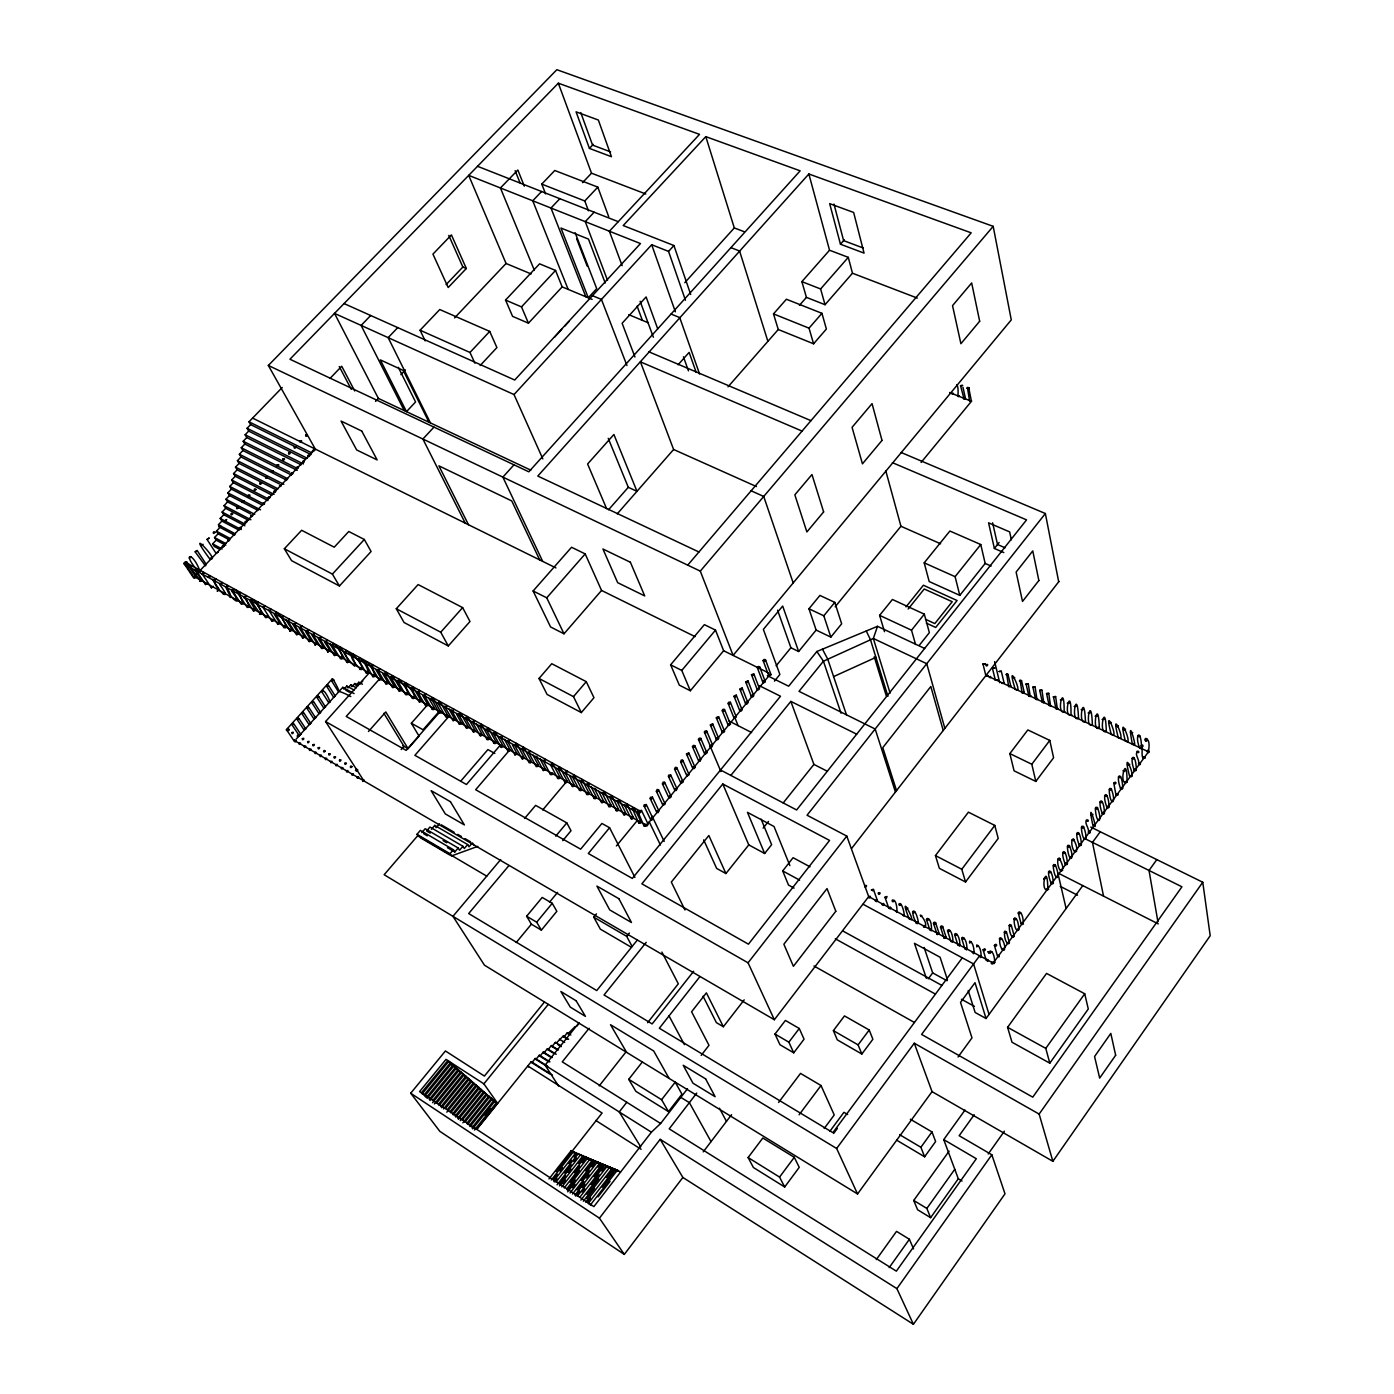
<?xml version="1.0" encoding="UTF-8"?>
<svg xmlns="http://www.w3.org/2000/svg" width="1394" height="1394" viewBox="0 0 1394 1394"><rect width="100%" height="100%" fill="white"/><g stroke="black" fill="none" stroke-linecap="round" stroke-linejoin="round"><path stroke-width="1.5" d="M332.295 678.861L333.846 680.167L332.295 678.861L286.171 729.898L287.443 730.613M1143.08 757.778C1143.08 756.228 1145.973 756.593 1145.154 758.109C1139.856 760.41 1143.62 747.672 1141.146 746.017C1143.307 742.619 1143.882 748.874 1141.146 746.017M1148.743 751.471C1148.482 747.742 1144.857 753.318 1148.743 751.471L992.58 963.916L991.273 963.672L991.796 962.052M1147.018 739.116C1144.84 742.497 1144.282 736.259 1147.018 739.116C1151.671 742.532 1146.739 757.639 1148.412 751.383M1127.276 782.139C1117.483 787.418 1127.119 749.536 1127.032 781.598M1136.615 752.168C1136.615 750.599 1139.525 750.983 1138.706 752.499C1132.869 751.68 1140.17 760.27 1138.584 763.895C1141.303 766.77 1140.745 760.514 1138.584 763.895M1129.558 776.197C1120.776 741.817 1138.515 783.602 1129.732 775.622M1141.791 747.585L1140.397 748.613L1139.717 747.254M1134.071 770.046C1135.413 766.909 1137.661 771.945 1134.333 770.568C1128.408 754.45 1136.005 751.749 1136.319 769.802M1117.343 793.709C1120.323 795.556 1113.98 796.148 1116.646 793.778M1132.451 744.483C1125.55 709.163 1139.055 753.422 1133.148 743.542M1125.219 770.481L1124.505 771.457L1122.954 770.725M1120.497 788.551C1121.839 785.397 1124.069 790.468 1120.741 789.074C1114.677 773.043 1122.275 770.429 1122.745 788.324M1139.543 747.811C1134.368 734.621 1140.728 728.191 1141.459 745.616M1129.785 764.278L1129.07 765.254L1127.519 764.522M1125.028 782.365L1125.742 781.389M1139.839 735.771L1139.142 736.729L1137.591 736.015M1134.333 758.092L1133.618 759.068L1132.067 758.336M1102.218 813.434C1103.578 810.262 1105.808 815.385 1102.48 813.974C1096.242 798.03 1103.821 795.521 1104.484 813.207M1125.376 741.172C1116.489 706.531 1134.385 748.491 1125.55 740.615M1111.471 789.178C1110.094 792.35 1107.864 787.244 1111.21 788.638C1117.326 804.634 1109.798 807.196 1109.188 789.405M1113.789 783.167L1115.217 782.121L1116.054 782.94L1115.339 783.916L1113.789 783.167L1115.932 794.754M1106.801 807.196C1108.16 804.024 1110.391 809.13 1107.063 807.718C1100.859 791.757 1108.439 789.231 1109.066 806.969M1132.695 732.442L1131.98 733.401L1130.447 732.686M1120.654 776.702L1119.922 777.678L1118.371 776.928M1118.336 737.879C1109.31 703.238 1127.345 745.163 1118.511 737.321M1097.618 807.997C1096.242 811.203 1093.994 806.046 1097.357 807.457C1103.612 823.384 1096.102 825.858 1095.335 808.241M1093.018 825.962C1085.612 791.356 1099.43 835.215 1093.75 824.987M1102.236 801.707L1101.521 802.7L1099.971 801.951M1125.568 729.132L1124.871 730.09L1123.337 729.376M1106.853 795.434L1106.139 796.427L1104.588 795.678M1111.314 734.586C1102.166 699.945 1120.323 741.852 1111.488 734.028M1083.661 826.973C1082.284 830.197 1080.036 824.987 1083.417 826.415C1089.794 842.272 1082.284 844.659 1081.378 827.2M1076.76 850.985C1073.153 855.533 1069.564 839.153 1073.467 838.839C1075.175 842.882 1079.374 850.427 1074.495 851.211M1086.048 820.857C1086.048 819.254 1089.01 819.672 1088.139 821.223C1082.336 820.386 1089.794 828.576 1088.4 832.253C1091.119 835.215 1090.613 828.785 1088.4 832.253M1079.148 844.869C1080.524 841.662 1082.737 846.855 1079.392 845.426C1072.927 829.604 1080.489 827.234 1081.413 844.659M1118.476 725.821L1117.761 726.779L1116.245 726.065M1092.983 814.305L1092.251 815.298L1090.7 814.532M1069.616 846.071C1068.222 849.312 1065.992 844.067 1069.355 845.513C1075.889 861.283 1068.379 863.6 1067.334 846.297M1062.751 870.083C1059.179 874.63 1055.415 858.338 1059.353 858.024C1061.078 862.084 1065.382 869.525 1060.486 870.292M1106.522 731.066C1097.88 737.147 1105.285 697.505 1106.278 730.561M1065.155 863.914C1066.549 860.69 1068.762 865.918 1065.417 864.472C1058.795 848.719 1066.358 846.437 1067.438 863.705M1074.304 839.676L1073.572 840.687L1072.021 839.902M1111.401 722.528L1109.171 722.772M1069.843 857.554L1070.557 856.561M1078.991 833.316L1078.259 834.309L1076.708 833.542M1055.467 865.308C1054.056 868.567 1051.825 863.287 1055.206 864.75C1061.88 880.45 1054.387 882.663 1053.167 865.535M1048.654 889.302C1038.896 894.687 1047.225 858.164 1047.818 888.448M1099.535 727.79C1090.91 733.854 1098.193 694.229 1099.291 727.285M1051.076 883.099C1052.47 879.841 1054.7 885.12 1051.337 883.657C1044.576 867.992 1052.139 865.796 1053.359 882.89M1060.189 858.878L1059.457 859.889L1057.889 859.105M1104.344 719.252L1102.114 719.496M1064.911 852.466L1064.162 853.459L1062.611 852.692M1092.582 724.531C1083.974 730.578 1091.119 690.971 1092.338 724.026M1045.97 878.203C1041.179 878.516 1046.336 880.729 1043.757 878.464M1097.322 715.976L1095.092 716.22M1050.727 871.755L1049.978 872.766L1048.427 871.964M1046.371 889.529L1047.103 888.518M1097.339 728.034L1098.036 727.093M1019.049 929.659C1015.268 934.085 1013.142 919.43 1014.571 917.949C1018.334 917.322 1019.484 931.628 1018.212 928.77M1021.14 923.874L1018.247 912.965L1018.997 911.937C1023.423 911.449 1024.66 929.188 1021.332 923.281M1085.647 721.29C1077.057 727.319 1084.062 687.73 1085.403 720.785M1090.317 712.717L1088.104 712.944M1004.621 949.314L1003.872 950.359C1000.125 949.802 998.888 940.079 1000.038 937.709C1003.192 937.57 1007.043 951.3 1003.07 948.495L1002.321 949.523M1078.729 718.049C1070.174 724.061 1077.022 684.506 1078.486 717.544M1007.148 942.954L1009.204 942.187L1008.681 943.773C1004.935 943.233 1003.767 933.475 1004.882 931.105L1006.451 931.924L1009.448 942.745M1016.121 918.768L1015.372 919.796L1013.821 918.977M1083.33 709.459L1081.117 709.703M1011.957 936.402L1014.013 935.618L1013.49 937.221C1009.744 936.681 1008.629 926.888 1009.744 924.518L1011.295 925.337L1014.257 936.193M1020.565 912.739L1019.798 913.767L1018.247 912.965M1071.829 714.826C1062.158 719.757 1071.202 682.154 1071.028 714.059M993.138 963.498L993.103 962.296M1001.589 938.528L1000.822 939.573L999.271 938.754M1076.377 706.218L1074.164 706.462M991.831 951.788L990.35 952.904L990.28 950.969C994.009 951.51 995.316 961.18 994.183 963.55L868.689 896.621L846.785 836.086L807.056 815.229L1045.361 513.532L901.204 452.527M998.958 955.012L999.028 956.946L997.686 955.5M1006.451 931.924L1005.684 932.969L1004.133 932.15M1011.295 925.337L1010.528 926.365L1008.977 925.546M1064.964 711.602C1055.293 716.533 1064.214 678.948 1064.162 710.835M987.771 959.438L987.841 961.372L986.499 959.926M1069.442 702.994L1067.229 703.238M994.392 945.376L995.874 944.261L996.71 945.149L995.943 946.195L994.392 945.376L997.477 956.11M1062.524 699.771L1060.329 700.015M979.372 956.092L980.696 957.539C981.846 955.169 980.435 945.498 976.724 944.94L976.776 946.874L978.257 945.777M983.119 949.819L984.6 948.722L985.436 949.61L984.669 950.656L983.119 949.819L986.29 960.536M1055.624 696.564L1053.446 696.808L1055.624 696.564L1057.419 709.337L1055.938 708.64L1053.446 696.808M972.28 952.276L973.604 953.723C974.737 951.353 973.273 941.682 969.579 941.124L969.632 943.058L971.113 941.943M1055.938 708.64L1058.116 708.396M1048.758 693.358L1046.58 693.602L1048.758 693.358L1050.588 706.131L1049.124 705.451L1046.58 693.602M964.996 949.087L961.686 938.354L962.452 937.326C966.147 937.883 967.663 947.554 966.53 949.906L965.206 948.478M1049.124 705.451L1049.821 704.528M1041.91 690.169L1039.732 690.413L1041.91 690.169L1043.792 702.942L1042.329 702.262L1039.732 690.413M957.957 945.306L954.594 934.555L955.36 933.527C959.037 934.085 960.605 943.755 959.473 946.125L958.148 944.696M963.986 938.145L963.219 939.173L961.686 938.354M1042.329 702.262L1044.489 702.018M1035.097 686.998L1032.919 687.242L1035.097 686.998L1037.014 699.771L1035.55 699.091L1032.919 687.242M950.935 941.525L947.519 930.774L948.286 929.746C952.66 929.293 954.489 946.805 951.126 940.915M956.894 934.346L956.127 935.374L954.594 934.555M1035.55 699.091L1037.711 698.847M1028.302 683.827L1026.123 684.071L1028.302 683.827L1030.253 696.599L1028.789 695.92L1026.123 684.071M943.93 937.761L945.393 936.681L946.195 937.552L944.156 938.336L940.48 926.993L941.246 925.964L942.536 926.208L946.195 937.552M949.802 930.547L949.035 931.575L947.519 930.774M1028.789 695.92L1030.95 695.676M936.942 934.015L938.406 932.934L939.207 933.806L937.186 934.572L933.457 923.229L934.224 922.218L935.496 922.462L939.207 933.806M942.762 926.783L941.995 927.812L940.48 926.993M1022.063 692.766L1024.224 692.522L1022.063 692.766L1020.059 679.993L1021.523 680.673L1024.224 692.522M929.99 930.286L926.452 919.482L927.219 918.472C932.795 918.315 931.628 936.228 930.756 929.258M935.74 923.02L934.973 924.048L933.457 923.229M1015.355 689.629C1004.569 655.041 1024.485 696.582 1015.529 689.089M1021.523 680.673L1019.345 680.917M924.64 648.437L877.488 626.324L873.358 638.487L890.104 693.149M925.32 926.348C923.02 929.885 922.741 923.281 925.32 926.348C927.759 921.939 917.618 911.101 920.981 916.555L921.748 915.544M928.735 919.273L927.968 920.301L926.452 919.482M1008.664 686.493L1010.807 686.249L1008.664 686.493L1006.573 673.72L1008.019 674.382L1010.807 686.249M1014.762 677.519L1012.602 677.763M916.154 922.845C917.601 919.57 919.674 924.867 916.381 923.403C908.452 907.825 915.841 906.309 918.419 922.636M1004.133 683.13L1001.99 683.374L1004.133 683.13L1001.31 671.263L999.149 671.507L1001.31 671.263M1008.019 674.382L1005.858 674.626M909.271 919.151C896.569 886.741 918.489 926.696 909.48 918.541M914.795 911.815L914.028 912.843L912.53 912.042M995.351 680.255L997.494 680.011L995.351 680.255L992.476 668.388L994.619 668.144L992.476 668.388M357.857 770.046L356.428 771.074L357.422 769.366M902.632 914.865C906.17 920.406 902.946 904.636 900.158 903.556C897.074 903.591 900.193 907.233 900.96 904.427M985.906 675.829L988.032 675.585L985.906 675.829L982.962 663.962L985.105 663.718L982.962 663.962M907.86 908.121L907.093 909.132L905.612 908.33M988.904 676.613L990.158 677.815L990.629 676.421M894.077 900.733C892.613 903.992 890.557 898.729 893.85 900.176C897.719 902.057 897.248 917.252 896.342 910.787M888.78 908.121L890.226 907.058L891.01 907.912L890.243 908.905L888.78 908.121L884.963 897.283L887.002 896.516L886.445 898.067L884.963 897.283M877.436 900.629L876.669 901.622L875.223 900.838L876.669 899.775L877.436 900.629L873.341 889.215L871.32 889.982L872.801 890.766L873.568 889.773M868.689 896.621C868.636 900.489 872.627 894.791 868.689 896.621L774.35 1019.728L294.535 740.562L294.692 739.587M949.645 392.516L971.426 401.315L969.614 401.106L967.419 387.393L968.76 387.915L971.426 401.315L921.103 462.442M962.958 387.288L965.432 398.353L964.143 399.242L960.536 385.702L962.54 385.441L960.536 385.702M969.614 401.106L971.601 400.845M959.264 395.861C956.58 399.991 959.577 387.968 956.772 384.796M963.428 398.614L965.432 398.353M968.76 387.915L966.739 388.194M951.318 393.195L952.468 394.188L952.921 392.969M762.954 682.572L757.308 667.621L758.214 666.524L759.643 666.733L765.271 681.701L763.581 682.886L762.988 681.335M768.477 674.957L763.11 660.564L764.017 659.467L765.428 659.676L771.021 674.679L769.331 675.863L768.739 674.313M765.672 660.268L764.748 661.383L763.11 660.564M734.028 716.708L734.603 718.276L736.311 717.074L730.404 702.315L728.975 702.071L728.051 703.203L733.976 717.962M751.488 674.696L753.823 673.807L759.503 688.723L758.597 689.838L757.203 689.612L751.488 674.696L753.126 675.515L754.049 674.4M759.869 667.325L758.946 668.44L757.308 667.621M728.173 723.834L728.766 725.42L730.473 724.218L724.497 709.476L723.068 709.25L722.144 710.382L728.138 725.107M704.65 752.568L705.225 754.171L706.932 752.952L700.746 738.384L699.318 738.14L698.377 739.273L704.597 753.84M686.824 774.315L687.399 775.953L689.124 774.716L682.746 760.253L681.335 760.009L680.603 761.786L686.772 775.622M680.864 781.616L681.422 783.236L683.147 782.017L676.717 767.589L675.288 767.345L674.557 769.122L680.795 782.905M662.83 803.606L663.387 805.262L665.13 804.024L658.526 789.736L657.097 789.474L656.365 791.269L662.777 804.93M645.962 824.22L645.875 825.544M637.546 811.116L644.063 825.98L645.492 826.241L646.224 824.446M632.196 808.189L638.748 823.052L640.16 823.314L640.909 821.519L634.305 807.98L633.538 809.775L632.109 809.531M631.308 817.598L631.848 819.254L633.608 818.017L626.725 803.833L625.976 805.627L624.355 804.739M623.832 813.486L624.373 815.141L626.115 813.904L619.197 799.703L618.431 801.498L616.81 800.609M601.563 801.236L602.086 802.874L603.829 801.637L598.723 791.322M581.856 780.623L581.96 779.333L588.913 792.925L588.163 794.685L586.769 794.441L579.59 780.222M572.289 785.118L572.777 786.739L574.502 785.519L569.902 776.388M523.761 748.822L523.883 747.55L531.219 761.211L530.434 762.919L529.093 762.692L521.739 749.048L523.29 747.236M522.123 757.534L522.593 759.103L524.301 757.9L516.756 743.647L515.972 745.372L514.613 745.145L516.163 743.333M508.043 749.78L508.496 751.349L510.204 750.164L504.436 739.308M501.038 745.929L501.491 747.498L503.199 746.295L495.689 732.634M480.198 734.464L480.634 736.015L482.341 734.83L476.434 723.974M473.298 730.665L473.733 732.216L475.441 731.031L467.757 717.352M466.432 726.884L466.868 728.417L468.558 727.25L460.839 713.554M445.975 715.627L446.394 717.161L448.084 715.993L440.086 701.705L439.946 702.924M431.321 698.202L439.075 713.118L441.009 712.909L433.29 697.976L432.488 699.649L431.182 699.422M405.776 693.515L406.891 694.926C411.178 692.33 398.231 678.355 399.468 680.76L397.534 680.986L399.067 679.261M363.102 779.821L362.893 781.459L364.148 780.013M399.154 689.873L399.538 691.372L401.228 690.222L393.108 676.491M392.568 686.249L392.951 687.73L394.624 686.597L386.486 672.849M440.539 711.149L406.159 750.373L346.217 716.446L379.464 679.035L381.503 679.383L379.307 680.22L370.926 665.914M364.67 661.714L372.773 676.63L374.045 676.839C377.321 675.672 366.361 657.532 365.786 663.108L364.514 662.899M309.555 749.345C308.51 752.168 313.18 748.909 310.078 748.979M347.123 661.244L347.472 662.69L349.127 661.575L340.589 647.252M328.827 701.652C332.661 705.974 325.865 691.825 323.757 691.11M353.379 655.529C352.124 653.228 365.402 667.099 361.063 669.695C359.042 667.918 348.814 657.846 352.281 654.134L353.013 654.047M294.726 740.719L295.58 741.869L296.26 740.545M340.711 657.724L341.791 659.083C345.102 657.951 333.915 639.829 333.34 645.335L331.964 644.568L333.636 643.453M334.351 654.204L334.699 655.668L336.355 654.535L329.855 643.662M321.665 647.234L322.014 648.68L323.652 647.565L318.198 638.417M309.085 640.316L309.416 641.745L311.054 640.63L305.547 631.482M296.591 633.434L296.922 634.862L298.56 633.747L293.019 624.599M284.184 626.62L285.195 627.945C288.558 626.864 277.005 608.777 276.465 614.179L275.123 613.447L276.779 612.332M271.865 619.842L272.178 621.236L273.503 620.731L272.492 619.424M253.551 609.77L253.865 611.164L255.485 610.067L249.822 600.919M247.487 606.425C250.781 611.13 247.348 598.357 243.723 597.59M241.458 603.114C246.424 609.195 236.126 584.225 233.495 590.638L232.188 589.923M291.172 473.263C290.039 476.295 295.249 472.653 291.782 472.88M229.452 596.493C232.728 601.163 229.208 588.407 225.619 587.658M239.541 527.664L239.35 528.709M210.355 558.384C221.419 563.315 181.987 521.443 210.145 559.464M268.345 365.455L700.293 571.122L733.105 655.407L1011.277 319.871L993.19 226.333L556.851 69.7L268.345 365.455L315.305 449.077L193.923 576.959L194.864 578.214L195.7 576.733L186.517 562.949L184.513 564.274L186.029 562.671M200.144 571.645C192.842 550.978 180.802 552.129 198.854 572.15M932.046 1091.624L857.554 1193.961L836.644 1148.482L914.272 1043.217L932.046 1091.624L1052.871 1161.324L1210.201 935.722L1202.761 882.245L1090.77 827.078M682.868 1177.46L624.303 1254.408L599.437 1218.164L660.181 1139.334L682.868 1177.46L913.418 1324.3L1005.004 1193.804L991.831 1154.772L959.159 1135.709L974.197 1114.764M1052.871 1161.324L1039.14 1114.085L1202.761 882.245M1049.804 1063.169L1088.278 1008.995L1084.724 993.765L1046.545 973.413L1007.583 1027.326L1011.992 1042.224L1049.804 1063.169L1045.779 1048.375L1007.583 1027.326M988.207 1153.988L1004.394 1131.179M913.418 1324.3L896.9 1288.631L991.831 1154.772M889.18 1267.634L909.393 1239.283L896.534 1231.372L876.321 1259.584M1045.779 1048.375L1084.724 993.765M949.07 1151.183L913.732 1200.461L917.601 1209.748L930.617 1217.676L958.305 1178.784L943.738 1139.612L965.014 1110.042M930.617 1217.676L926.853 1208.424L954.768 1169.305M1156.811 859.61L1149.022 870.466L1157.909 921.782M896.569 1140.118L924.623 1156.776L935.618 1141.529L931.976 1131.928L910.334 1119.225M924.623 1156.776L920.894 1147.279L931.976 1131.928M958.061 1057.001L971.984 1037.868L960.518 1002.408L974.998 982.683L986.063 1018.509L1082.789 885.608M1100.267 831.748L1092.46 842.412L1103.543 896.133M978.762 956.929L921.591 1034.435L1032.762 1097.165L1181.938 886.793L1084.776 838.578M829.866 1131.301L843.945 1112.307L847.657 1114.52M962.296 957.835L832.88 1132.642L659.345 1028.249L699.893 976.636M833.612 1133.479L837.393 1128.373M784.683 1186.991L779.56 1177.094L794.284 1157.316L762.814 1138.009L748.108 1157.56L753.422 1167.527L784.683 1186.991L799.25 1167.336L794.284 1157.316M928.23 978.867L932.673 972.907L924.117 947.467M824.202 1128.478L834.239 1114.956L821.014 1085.525L800.522 1073.397L778.601 1102.445M861.841 1054.038L872.871 1039.244L869.211 1030.009L844.485 1015.912L833.385 1030.636L837.271 1039.837L861.841 1054.038L858.094 1044.873L833.385 1030.636M799.111 1114.782L821.014 1085.525M858.094 1044.873L869.211 1030.009M1035.812 781.424L1053.585 757.761L1049.787 740.406L1027.831 729.933L1009.848 753.596L1014.065 770.812L1035.812 781.424L1031.804 764.243L1049.787 740.406M965.537 881.984L998.226 838.421L994.776 825.422L968.429 812.162L935.444 855.585L939.382 868.357L965.537 881.984L961.79 869.246L935.444 855.585M961.79 869.246L994.776 825.422M793.726 1052.819L804.059 1039.192L799.267 1028.493L785.397 1020.443L774.994 1034.052L779.96 1044.716L793.726 1052.819L788.865 1042.172L774.994 1034.052M703.256 1151.862L731.554 1114.677M788.865 1042.172L799.267 1028.493M696.739 1093.07L669.19 1128.844L896.359 1271.154L976.323 1158.728L943.738 1139.612M687.469 1088.766L660.634 1123.494L651.399 1132.189L593.879 1206.612L419.577 1091.607L446.01 1059.388L483.892 1083.852L497.658 1103.421M668.475 1111.61L681.945 1094.168L675.236 1082.145L661.61 1099.709L668.475 1111.61L635.838 1091.31L628.729 1079.322L642.338 1061.967M583.354 1201.21L609.927 1166.952L613.029 1168.956L606.39 1177.529M586.647 1198.718L594.611 1188.455M585.811 1202.325L612.402 1167.998L615.521 1170.002L614.893 1169.043L588.268 1203.44L591.387 1205.496L590.742 1204.555L617.403 1170.106L620.522 1172.127M587.78 1201.541L590.446 1198.108M701.182 1055.38L708.988 1045.308L691.598 1011.765L706.392 992.859L723.364 1026.751L744.187 999.864M602.225 1187.183L614.196 1171.727M598.043 1196.888L610.032 1181.398M577.116 1189.849L583.703 1181.38M586.351 1177.982L589 1174.584M574.92 1195.094L600.047 1162.788L603.132 1164.774L593.879 1176.693M575.565 1196.035L579.538 1190.946M582.169 1187.531L584.818 1184.133M598.043 1167.144L600.675 1163.746L600.047 1162.788M577.343 1196.191L602.504 1163.816L605.588 1165.82L604.979 1164.861L579.782 1197.289M581.96 1192.027L584.609 1188.612M851.542 848.563L1059.004 581.385M591.021 1184.586L598.967 1174.34M601.616 1170.925L604.264 1167.527M580.897 1200.095L607.436 1165.907L610.537 1167.911L609.927 1166.952M586.857 1194.205L598.775 1178.819M564.204 1188.002L587.902 1157.647L590.951 1159.634L590.324 1158.675L566.591 1189.082M570.129 1182.199L579.329 1170.402M567.253 1190.006L575.147 1179.882M567.672 1191.835L592.746 1159.703L595.796 1161.672L595.168 1160.714L570.076 1192.933M572.289 1187.705L574.92 1184.325M585.463 1170.803L593.374 1160.644L592.746 1159.703M774.35 1019.728L748.055 962.801L846.785 836.086M581.281 1180.317L589.209 1170.141M591.84 1166.761L594.471 1163.363M572.498 1194.013L597.608 1161.742L600.675 1163.746M553.679 1181.014L575.931 1152.611L578.946 1154.563L578.318 1153.605L556.032 1182.077M554.324 1181.955L556.955 1178.61M568.717 1163.572L571.331 1160.244M573.962 1156.898L576.576 1153.552L575.931 1152.611M564.535 1172.964L571.087 1164.6M573.701 1161.254L576.332 1157.909M557.077 1184.795L580.706 1154.615L583.72 1156.584L578.475 1163.293M560.353 1182.391L565.598 1175.682M568.229 1172.319L570.843 1168.974M559.447 1185.858L583.093 1155.626L586.125 1157.595L585.497 1156.637L561.817 1186.939M562.723 1183.436L565.354 1180.091M626.777 1102.271L619.25 1111.924L640.665 1146.774M574.293 1172.72L579.556 1165.994M582.187 1162.631L584.818 1159.268M794.092 888.1L788.499 885.051L782.696 870.936L793.081 857.711L809.984 866.807M548.992 1178.923L571.209 1150.608L574.206 1152.559L573.561 1151.601L551.327 1179.969M556.171 1171.535L562.706 1163.206M563.176 1162.613L602.086 1113.004L527.803 1065.957L528.465 1066.933M553.296 1179.237L557.217 1174.236M559.83 1170.89L562.444 1167.562M647.618 1022.691L678.303 983.798L661.906 952.085M599.211 1085.891L625.976 1051.947M693.672 971.252L652.165 1023.928L604.038 994.985L646.206 942.344M919.238 645.37L929.362 632.632L924.309 614.162L892.421 599.49L879.614 615.346L884.493 631.674M959.804 595.377L985.175 563.437L980.766 544.531L949.872 531.027L924.205 562.845L929.188 581.542L959.804 595.377L955.099 576.68L924.205 562.845M722.806 784.003L829.569 840.425L748.456 944.174L641.885 883.831L722.806 784.003L748.77 844.886L764.661 853.476L771.631 844.677L761.107 819.114M703.691 839.885L716.655 868.427L725.926 873.55L748.77 844.886M763.145 828.141L768.495 821.432M783.184 802.979L813.904 764.4L790.851 701.391L730.839 775.43M1003.819 552.582L994.375 548.452L999.097 542.51M589.104 1028.267L562.27 1061.862L660.634 1123.494M915.562 644.481L911.519 630.21L924.309 614.162M955.099 576.68L980.766 544.531M568.63 1039.262L563.315 1035.986L555.997 1043.339L555.37 1042.363L552.007 1046.545L557.304 1049.856M567.48 1039.157L563.943 1036.979L567.288 1032.815L570.808 1034.993M908.191 609.004L924.239 589L952.224 601.703L934.834 623.588L925.511 619.284M575.164 1026.489L567.898 1033.808L567.288 1032.815M578.911 1022.952L545.071 1065.173L558.576 1086.013M576.872 1026.106L579.085 1023.353M472.618 1128.809L494.748 1101.347L447.857 1060.573L421.406 1092.809L424.02 1095.039L450.436 1062.786M485.042 1115.252L490.252 1108.788M474.465 1130.029L496.595 1102.532L494.748 1101.347M476.487 1129.384L497.292 1103.543L496.595 1102.532M476.853 1129.279L531.219 1061.705L552.494 1075.14M549.602 1073.885L531.863 1062.698L535.279 1058.464L547.685 1066.271M651.399 1132.189L535.923 1059.44L539.321 1055.223L549.95 1061.897M548.818 1061.775L539.966 1056.199L543.346 1051.982L552.198 1057.541M551.066 1057.419L543.991 1052.975L547.372 1048.758L556.223 1054.3M553.313 1053.08L547.999 1049.752L551.379 1045.552L558.454 1049.978M637.232 940.148L596.737 990.576L468.68 913.54L508.915 865.569M906.013 606.878L923.386 585.236L957.086 600.518L935.705 627.457L926.348 623.118M462.878 1122.815L486.367 1093.732M464.899 1122.187L487.081 1094.743M466.746 1123.407L488.928 1095.945M467.478 1124.4L489.642 1096.939M469.325 1125.62L491.49 1098.141M470.057 1126.596L492.187 1099.134M471.904 1127.816L494.034 1100.336M632.179 946.578L626.69 936.35L629.374 933.022M544.427 1002.077L484.415 1076.081L445.418 1050.971L410.707 1093.227L439.824 1131.318L624.303 1254.408M453.294 1114.973L476.853 1085.926M455.124 1116.193L478.682 1087.128M455.873 1117.186L479.414 1088.139M483.892 1083.852L548.225 1004.429M457.72 1118.406L481.244 1089.324M458.452 1119.399L481.958 1090.335M460.299 1120.619L483.805 1091.537M462.338 1119.992L484.52 1092.547M443.484 1108.962L468.436 1078.294M445.54 1108.352L469.151 1079.304M877.488 626.324L816.867 651.503L788.655 686.214L767.327 675.654M830.841 637.11L841.662 623.798L834.779 602.382L819.916 595.43L808.956 608.777L816.135 630.088L830.841 637.11L823.819 615.799L808.956 608.777M447.387 1109.554L470.998 1080.507M446.812 1112.168L471.73 1081.517M449.966 1111.767L473.559 1082.702M450.715 1112.761L474.291 1083.73M452.545 1113.98L476.121 1084.915M432.558 1102.706L458.887 1070.47M434.388 1103.926L460.717 1071.655M436.461 1103.316L461.449 1072.683M438.308 1104.518L463.296 1073.868M439.058 1105.529L464.028 1074.879M631.273 947.223L600.361 929.153L593.757 917.165L596.44 913.872M440.887 1106.749L465.857 1076.081M441.637 1107.742L466.589 1077.092M776.179 665.757L790.903 647.757L777.591 610.189M451.168 1063.814L424.769 1096.05L427.366 1098.263L453.747 1066.027M646.154 825.771L769.139 675.55M426.616 1097.252L452.998 1064.999M823.819 615.799L834.779 602.382M429.213 1099.483L455.577 1067.229M429.962 1100.493L456.308 1068.24M774.454 681.126L779.891 674.469L763.354 629.391L782.679 606.042L798.64 651.503L816.135 630.088M835.18 606.773L900.942 526.27L885.765 470.719M433.116 1100.093L458.156 1069.442M616.392 845.949L637.075 820.77M422.173 1093.82L448.589 1061.601M541.377 930.129L536.69 922.201L552.251 903.312L542.196 897.44L526.636 916.241L531.375 924.187L541.377 930.129L556.833 911.31L552.251 903.312M509.646 750.024L475.65 789.718L580.653 849.173L601.912 823.471L609.579 827.722L588.303 853.494L632.318 878.429L780.501 696.233L759.172 685.604M516.233 942.518L531.375 924.187M549.515 902.179L557.583 892.404M562.758 840.652L571.017 830.737L566.8 822.878L535.627 805.383L524.562 818.487M690.344 690.762L723.625 650.737L715.505 630.105L704.371 624.651L670.619 664.816L679.314 685.151L690.344 690.762L681.771 670.444L670.619 664.816M555.736 836.156L566.8 822.878M681.771 670.444L715.505 630.105M500.707 859.558L452.945 916.346L484.467 965.188L857.554 1193.961M542.719 809.966L566.208 782.034M427.731 829.657L429.962 827.043L462.93 846.28L459.55 850.253L458.173 848.005L425.187 828.698L421.807 832.636M431.373 829.308L434.736 825.387L467.67 844.572L464.307 848.528L462.93 846.28M700.293 571.122L993.19 226.333M581.333 712.578L593.966 697.714L586.264 681.666L551.745 663.718L539.008 678.477L547.093 694.456L581.333 712.578L573.492 696.634L539.008 678.477M687.73 565.128L971.182 232.833L808.851 173.989L537.788 476.051L698.934 551.989M477.793 846.367L451.395 855.968L450.001 853.72L453.398 849.73L420.378 830.371L416.998 834.309L418.427 836.557M447.457 847.691L454.792 851.978L458.173 848.005M573.492 696.634L586.264 681.666M439.476 823.749L436.13 827.653L434.736 825.387M460.961 780.884L487.9 749.589L494.835 753.422M500.08 745.407L466.467 784.508L414.889 755.321L449.286 715.958M813.591 343.795L826.381 329.019L821.937 313.319L786.408 299.24L773.496 313.894L778.27 329.507L813.591 343.795L809.025 328.165L773.496 313.894M563.995 633.8L601.546 590.446L585.184 553.906L571.54 547.267L533.118 590.969L550.578 626.952L563.995 633.8L546.744 597.817L533.118 590.969M809.025 328.165L821.937 313.319M829.535 250.223L801.881 281.64L806.429 297.375L825.039 304.711L852.466 273.224L848.284 257.35L829.535 250.223L808.851 173.989M728.034 386.835L778.27 329.507M799.442 305.338L806.429 297.375M617.228 513.863L673.616 449.495L640.421 361.848L802.073 431.094M546.744 597.817L585.184 553.906M825.039 304.711L820.613 288.959L848.284 257.35M840.46 244.211L829.674 203.646L853.651 212.463L864.053 253.116L840.46 244.211L844.346 239.785M608.551 509.768L628.293 487.308L608.237 438.326M401.176 749.536L403.981 746.33L383.89 713.31M438.814 711.811L423.062 729.776L411.352 723.242L427.087 705.364M402.866 745.703L408.059 748.63L419.036 736.119L411.352 723.242M368.469 731.484L385.789 711.951L408.059 748.63M448.293 645.962L469.987 621.497L462.634 607.61L418.113 584.574L396.279 608.742L404.068 622.508L448.293 645.962L440.731 632.214L396.279 608.742M678.111 364.775L689.141 352.386L696.233 372.459M440.731 632.214L462.634 607.61M364.008 781.023L325.586 721.552L369.062 673.093M362.788 680.986L359.983 684.14L358.816 682.241L355.993 685.395L354.825 683.496L352.002 686.65L350.835 684.768L347.995 687.922L346.81 686.04L343.969 689.194L342.785 687.312L296.138 739.151M513.985 464.829L502.868 477.114L542.684 561.364M684.785 282.686L734.307 227.936L705.8 136.629L623.205 225.549L673.929 245.536L690.692 294.448M685.465 300.25L668.562 251.408L673.929 245.536M339.422 585.985L371.1 551.501L364.322 539.478L348.779 531.497L334.229 547.197L301.644 530.278L284.341 548.766L291.573 560.649L339.422 585.985L332.399 574.101L284.341 548.766M554.429 337.296L561.765 329.332M564.709 326.144L569.118 321.369M542.824 458.887L514.02 394.554L651.695 244.734L668.562 251.408M332.399 574.101L364.322 539.478M528.431 323.181L562.165 286.885L555.544 270.436L539.583 263.832L505.552 300.076L512.574 316.351L528.431 323.181L521.495 306.889L505.552 300.076M433.97 427.122L422.887 439.04L465.282 523.151M480.163 365.542L496.909 347.576L489.712 331.406L439.755 309.538L420.082 330.221L425.205 340.903M474.918 363.189L469.987 352.473L489.712 331.406M521.495 306.889L555.544 270.436M594.14 212.184L585.271 221.646L607.523 280.281M588.495 210.808L584.783 200.963L597.817 187.127L554.76 170.504L541.761 184.113L545.612 193.923M375.561 401.402L378.384 398.423L334.508 313.389L514.02 394.554M400.897 374.637L405.375 369.898M454.601 317.884L506.057 263.483L468.698 175.365L640.473 243.567L514.717 380.022L344.057 303.578M582.535 182.649L591.509 173.187L558.332 83.187L289.935 359.234L528.831 471.817L800.156 170.835L705.8 136.629M559.83 198.697L550.978 208.037L585.828 296.765M225.723 545.246L216.209 540.14L214.537 537.526L218.091 533.797L229.54 539.896M220.025 549.55L214.31 546.483L212.637 543.887L216.209 540.14M589.435 148.409L576.071 111.834L598.357 120.041L611.443 156.703L589.435 148.409L593.321 144.331M397.743 327.625L388.159 337.644L430.467 422.94M244.839 525.782L223.789 514.7L222.116 512.051L225.689 508.322L248.69 520.38M239.088 530.173L221.89 521.077L220.217 518.429L223.789 514.7M446.115 284.585L462.86 267.038L448.798 235.429M221.89 521.077L218.318 524.806L233.617 532.926M466.328 268.502L448.188 287.53L432.942 254.109L451.429 234.906L466.328 268.502L462.825 267.021M185.193 563.873L183.799 563.42L185.088 562.078L640.038 811.012L640.16 812.615L639.114 813.469L184.374 564.274M218.091 533.797L216.418 531.184L219.991 527.437L233.356 534.529M541.586 191.501L532.735 200.788L568.16 289.394M262.194 505.064L231.421 489.12L229.749 486.436L233.321 482.707L267.997 500.585M256.409 509.524L229.505 495.532L227.849 492.849L231.421 489.12M250.624 513.95L227.605 501.927L225.933 499.261L229.505 495.532M225.689 508.322L224.033 505.656L227.605 501.927M275.768 489.608L237.154 469.848L235.499 467.129L239.071 463.418L279.671 484.084M271.882 495.097L235.237 476.278L233.582 473.577L237.154 469.848M233.321 482.707L231.665 480.006L235.237 476.278M330.204 378.227L341.722 366.239L354.703 390.947M297.236 470.37L244.856 444.041L243.201 441.271L246.773 437.577L301.174 464.794M291.363 474.971L242.922 450.506L241.267 447.753L244.856 444.041M370.682 315.514L361.116 325.429L404.243 410.603M285.509 479.536L241.005 456.971L239.35 454.217L242.922 450.506M239.071 463.418L237.416 460.682L241.005 456.971M311.019 454.549L250.641 424.595L249.003 421.807L282.215 387.497M305.112 459.201L248.707 431.094L247.069 428.307L250.641 424.595M246.773 437.577L245.135 434.789L248.707 431.094M644.812 824.185L644.063 825.98M711.219 744.884L710.504 746.626L711.916 746.87L712.63 745.128L706.706 731.118L705.277 730.892L704.353 732.024L710.504 746.626M699.387 759.329L698.673 761.089L700.084 761.316L700.799 759.573L694.77 745.651L693.341 745.407L692.4 746.557L698.673 761.089M594.872 796.723L594.105 798.483L595.499 798.727L596.249 796.967L591.073 786.774M587.275 783.602L588.738 783.045M589.244 784.683L586.979 784.282M529.023 751.697L530.452 751.139M288.279 730.404L288.575 728.4M502.45 737.147L500.272 736.764M356.184 769.122L355.522 770.499L357.091 770.324M446.794 706.671L444.651 706.305M460.543 714.198L458.574 714.425L460.107 712.665M424.543 694.491L425.937 693.968M371.222 665.304L372.599 664.764M372.982 666.262L371.065 666.489M288 728.47C285.317 730.351 290.788 729.916 287.547 729.323M311.977 701.687L313.633 701.966L312.273 702.907M210.041 577.029L208.229 577.273L209.745 575.652M193.923 576.959L195.7 576.733M833.612 676.595L875.92 657.358M640.038 811.012L639.114 813.469M243.741 500.916L242.277 502.467L244.229 501.16M225.201 521.112L226.699 519.561L224.713 520.868M240.151 527.263L241.406 527.925L239.838 528.971M210.964 557.983L212.132 558.158M191.936 565.912L190.316 566.975L191.588 567.672M197.843 569.153L196.327 570.738L205.476 584.522L207.462 583.197L205.476 584.522M199.865 570.303L198.366 571.871M203.785 572.394L202.269 573.997L211.383 587.78L213.369 586.456L211.383 587.78M194.533 575.286L195.805 575.983L194.202 577.046M215.739 578.928C207.514 582.204 237.381 608.62 219.625 584.365M227.762 585.515L227.083 585.602C223.476 593.443 247.818 612.942 231.631 590.951M245.971 595.482L244.455 597.102L253.359 610.886M236.056 599.385L237.241 599.577M242.086 602.696L243.27 602.888M258.221 602.191L256.705 603.829L265.54 617.594L267.369 617.368L267.056 615.956M254.178 609.352L255.363 609.544M289.238 619.163L287.722 620.818L296.399 634.584M284.812 626.185L286.014 626.394M301.818 626.028L300.285 627.701L308.893 641.467M314.469 632.963L312.936 634.636L321.491 648.384M314.173 634.828L312.936 634.636M327.224 639.933L325.691 641.623L334.177 655.372M326.928 641.815L325.691 641.623M340.066 646.973L338.533 648.663L346.949 662.411M339.787 648.855L338.533 648.663M346.531 650.51L345.799 650.597C342.332 654.309 352.612 664.363 354.616 666.14C357.909 665.008 346.827 646.868 346.252 652.409L344.998 652.2M334.978 653.786L336.215 653.995M341.356 657.288L342.593 657.498M352.734 655.947L351.48 655.755M347.751 660.808L348.988 661.017M385.789 671.995L384.256 673.703L392.411 687.434M385.528 673.912L384.256 673.703M392.411 675.62L390.878 677.345L398.998 691.058M392.167 677.554L390.878 677.345M405.759 682.903L404.208 684.646L412.258 698.359L413.548 698.586C417.817 695.989 404.905 681.997 406.142 684.419L404.208 684.646M419.193 690.257L417.642 691.999L425.623 705.712L426.912 705.939L427.697 704.284L422.73 695.711M406.403 693.079L407.693 693.288M413.042 696.721L414.332 696.948M425.71 695.92L424.246 695.118M419.716 700.398L421.162 701.182L419.472 702.332L410.76 687.747M439.528 701.391L437.995 703.151L445.836 716.847M439.302 703.378L437.995 703.151M446.62 715.192L447.927 715.418M763.633 680.882L765.271 681.701M467.025 716.446L465.474 718.224L473.176 731.902M453.416 718.921L454.88 719.74L453.189 720.907L444.825 706.897M466.798 718.45L465.474 718.224M758.667 687.834L757.203 689.612M487.917 727.877L486.367 729.672L493.946 743.333L495.271 743.56L496.037 741.869L488.492 728.191M487.708 729.898L486.367 729.672M494.94 731.711L493.389 733.505L500.916 747.167M494.731 733.749L493.389 733.505M523.098 749.275L521.739 749.048M530.26 753.213L528.727 752.359M537.457 757.151L535.906 756.297M552.094 762.988L550.543 764.818L557.705 778.444L559.081 778.688L559.83 776.946L552.686 763.32L551.919 765.062L550.543 764.818M559.36 766.961L557.809 768.808L564.936 782.417L566.295 782.661L567.062 780.919L559.97 767.292L559.186 769.052L557.809 768.808M705.312 752.098L706.723 752.342M566.661 770.969L565.11 772.799L572.185 786.408M573.997 774.977L572.429 776.824L579.468 790.415L580.845 790.659L581.594 788.917L574.781 775.918M573.823 777.068L572.429 776.824M581.193 781.093L579.799 780.849M580.218 788.655L581.594 788.917M596.005 789.213L594.402 788.342M681.527 781.145L682.938 781.389M602.225 800.766L603.619 801.01M669.521 795.782L671.159 796.671L670.218 797.821L668.789 797.56L662.446 783.864L663.178 782.086L664.607 782.33L670.95 796.044M631.987 817.128L633.399 817.389M958.706 944.278L960.239 945.097M993.399 961.686L994.95 962.505M558.332 83.187L699.527 134.364L609.387 231.23L622.125 265.662M610.589 151.876L592.572 145.098L580.758 112.565M863.269 248.027L843.614 240.622L833.978 204.082M591.509 173.187L645.805 193.993M734.307 227.936L744.448 231.805M852.466 273.224L917.287 298.072M730.926 247.644L739.587 251.007L767.885 341.356M801.881 281.64L820.613 288.959M541.761 184.113L584.783 200.963M477.515 166.287L618.256 221.681M671.072 314.033L679.732 317.588L699.596 374.062M592.45 295.685L601.441 299.414L626.952 365.524M506.057 263.483L531.079 273.921M562.165 286.885L592.119 299.379M628.764 314.661L648.384 322.85M582.553 1156.759L601.859 1164.931M605.71 1166.551L617.281 1171.448M648.942 351.846L810.959 420.657M892.404 462.651L1026.559 519.875L796.619 809.966L720.506 769.993M1005.074 547.79L997.512 544.496L992.633 522.785M900.942 526.27L940.654 543.799M985.175 563.437L991.099 566.051M420.082 330.221L469.987 352.473M673.616 449.495L756.437 486.558M751.122 490.793L763.72 496.456L793.186 582.936M628.293 487.308L636.971 491.315L613.9 434.492L587.606 463.993L606.617 508.653M879.614 615.346L911.519 630.21M986.081 675.288L1149.266 752.168M378.384 398.423L530.783 470.144M1009.848 753.596L1031.804 764.243M790.903 647.757L798.64 651.503M252.575 418.095L555.927 567.916M601.546 590.446L695.048 636.622M723.625 650.737L768.652 672.953M770.168 673.772L771.021 674.679M249.003 421.807L311.385 452.702C317.937 442.961 310.967 454.775 315.514 449.234M247.069 428.307L307.412 458.33M790.851 701.391L856.665 734.185M747.986 680.899L745.651 681.805L751.418 696.669L752.83 696.895L753.736 695.78L747.986 680.899L747.306 682.624L745.877 682.398M245.135 434.789L303.456 463.958M742.148 688.026L739.796 688.915L745.616 703.743L747.027 703.97L747.933 702.872L742.148 688.026L741.451 689.734L740.022 689.507M753.509 695.188L751.453 695.432L751.418 696.669M243.201 441.271L297.584 468.576M736.276 695.153L733.941 696.042L739.813 710.853L741.225 711.079L742.131 709.964L736.276 695.153L735.579 696.878L734.15 696.651M747.707 702.262L745.651 702.506L745.616 703.743M241.267 447.753L289.76 472.2M239.35 454.217L287.774 478.752M741.904 709.354L739.848 709.598L739.813 710.853M728.278 703.813L729.689 704.04L730.404 702.315M1058.726 873.393L1158.275 923.908M237.416 460.682L283.853 484.293M281.065 484.763L280.786 486.454L279.497 485.809M722.371 710.992L723.8 711.219L724.497 709.476M1060.207 886.34L1077.527 895.175M235.499 467.129L278.016 488.858M729.132 721.064L751.627 732.564M813.904 764.4L827.426 771.318M718.59 716.673L716.237 717.579L722.284 732.251L723.695 732.495L724.601 731.362L718.59 716.673L717.875 718.415L716.446 718.189M233.582 473.577L274.113 494.365M712.648 723.887L710.295 724.793L716.394 739.43L717.805 739.674L718.729 738.541L712.648 723.887L711.951 725.629L710.522 725.403M724.392 730.77L722.319 730.996L722.284 732.251M231.665 480.006L268.293 498.878M718.52 737.931L716.446 738.158L716.394 739.43M229.749 486.436L264.407 504.367M704.562 732.634L705.991 732.878L706.706 731.118M227.849 492.849L260.539 509.838M698.603 739.9L700.032 740.127L700.746 738.384M225.933 499.261L254.736 514.299M692.626 747.167L694.038 747.411L694.77 745.651M1022.604 922.793L1023.44 923.664M224.033 505.656L250.885 519.735M688.775 752.952L686.406 753.84L692.731 768.338L694.142 768.582L695.083 767.449L688.775 752.952L688.044 754.712L686.615 754.468M222.116 512.051L245.117 524.144M694.857 766.822L692.783 767.048L692.731 768.338M220.217 518.429L241.267 529.563M680.603 761.786L682.032 762.03L682.746 760.253M235.011 533.292L234.697 535L233.425 534.338M674.557 769.122L675.985 769.366L676.717 767.589M216.418 531.184L229.783 538.293M670.671 774.959L668.58 775.186L668.51 776.493L674.801 790.224L676.229 790.485L676.944 788.708L670.671 774.959L669.939 776.737L668.51 776.493M214.537 537.526L225.967 543.66M676.944 788.708L674.87 788.934L674.801 790.224M207.044 539.408L209.03 538.084L207.044 539.408L216.018 553.296L217.987 551.989L216.018 553.296M662.446 783.864L663.875 784.125L664.607 782.33M966.46 948.007L967.279 948.878M973.535 951.806L974.371 952.694M980.644 955.604L981.463 956.493M212.637 543.887L222.169 548.992M201.119 545.612L203.106 544.287M656.365 791.269L657.794 791.531L658.526 789.736M863.095 904.27L973.587 963.934L989.043 1014.431M197.164 550.525L195.177 551.832L205.423 565.842L206.242 564.361L197.164 550.525L195.177 551.832M652.427 797.141L650.336 797.368L650.249 798.692L656.731 812.301L658.142 812.563L658.892 810.768L652.427 797.141L651.678 798.954L650.249 798.692M782.696 870.936L799.598 880.102M658.892 810.768L656.801 810.994L656.731 812.301M646.311 804.582L644.22 804.808L644.133 806.133L650.667 819.707L652.096 819.968L652.828 818.173L646.311 804.582L645.561 806.394L644.133 806.133M189.218 558.07L191.222 556.764M186.517 561.677L184.531 563.002L186.517 561.677L200.753 581.455L201.572 579.956L194.707 569.623M641.484 810.454L639.376 810.681L639.306 812.022L640.735 812.266L641.484 810.454L648.053 824.011L647.304 825.806L193.609 576.262M652.828 818.173L650.737 818.383L650.667 819.707M932.673 972.907L946.979 980.749M196.327 570.738L198.331 569.414M202.269 573.997L204.273 572.673M214.223 580.549L216.227 579.207M226.246 587.135L228.267 585.794M238.252 593.234L239.559 593.966L240.395 592.433M244.455 597.102L246.477 595.761M250.572 600.466L251.774 600.657C252.314 595.29 264.024 613.377 260.643 614.423L250.45 599.925M256.705 603.829L258.726 602.469M262.734 606.651L264.076 607.383L264.895 605.832M268.92 610.049L270.262 610.781L271.081 609.213M281.344 616.845L282.686 617.577L283.505 616.026M287.722 620.818L289.76 619.441M293.855 623.71L295.214 624.442L296.033 622.874M300.285 627.701L302.324 626.324M306.471 630.611L307.83 631.36L308.649 629.774M319.174 637.563L320.55 638.313L321.352 636.727M357.979 659.31L359.251 659.519C359.826 653.978 370.821 672.1 367.546 673.267L366.291 673.058L357.84 658.752M377.495 669.521L378.924 670.305L379.726 668.667M410.916 688.322L412.206 688.531L413.007 686.876L421.005 700.607M417.642 691.999L418.949 692.226L419.733 690.57M451.517 710.069L452.998 710.888L453.799 709.197M472.252 721.43L473.751 722.249L474.535 720.559M479.379 725.838L480.721 726.065L481.505 724.357L489.085 738.053L488.318 739.744L486.994 739.5L479.205 725.246M507.329 740.65L508.862 741.486L509.646 739.761M543.12 760.235L544.671 761.089L545.437 759.347M565.11 772.799L566.504 773.06L567.271 771.3M602.034 793.047L603.445 793.291L604.212 791.513L611.025 805.087L610.276 806.865L608.864 806.603L601.842 792.419M609.509 797.141L610.921 797.385L611.687 795.608L618.448 809.165L617.699 810.942L616.287 810.698L609.317 796.514M637.476 812.458L638.905 812.719L639.654 810.907M842.69 930.913L941.891 985.419M201.572 579.956L199.586 581.281M219.311 589.714L217.325 591.039L219.311 589.714L212.515 579.381M225.27 592.99L223.267 594.314M261.462 612.89L259.441 614.231M279.845 622.996L277.824 624.355L279.845 622.996L274.357 614.388M292.217 629.792L290.179 631.151L292.217 629.792L285.683 619.459M304.676 636.64L302.637 638.016L304.676 636.64L299.274 628.032M317.222 643.54L315.183 644.917L317.222 643.54L311.855 634.932M329.855 650.493L327.817 651.869L329.855 650.493L324.541 641.885M361.865 668.092L359.983 668.318L359.809 669.486M368.347 671.647L366.448 671.873L366.291 673.058M374.847 675.219L372.947 675.445L372.773 676.63M387.898 682.415L385.999 682.642L385.842 683.827L387.114 684.036L387.898 682.415L382.792 673.825M427.697 704.284L425.762 704.51L425.623 705.712M434.423 707.978L432.471 708.204L432.332 709.407L433.621 709.633L434.423 707.978L428.481 697.697M441.166 711.689L439.215 711.916L439.075 713.118M461.553 722.894L459.584 723.12L459.445 724.34L461.71 723.486L456.692 714.338M489.085 738.053L487.116 738.262L486.994 739.5M496.037 741.869L494.068 742.096L493.946 743.333M517.069 753.422L515.066 753.649L514.944 754.903L517.244 754.032L512.434 744.884M537.736 764.783L538.206 766.386L536.202 766.595L528.901 752.969M545.472 769.035L543.451 769.261L543.346 770.534L545.646 769.645L540.036 758.806M559.83 776.946L557.809 777.155L557.705 778.444M567.062 780.919L565.023 781.128L564.936 782.417M588.913 792.925L586.874 793.151L586.769 794.441M611.025 805.087L608.951 805.296L608.864 806.603M618.448 809.165L616.375 809.391L616.287 810.698M640.909 821.519L638.818 821.728L638.748 823.052M961.442 999.254L974.389 1006.381M550.508 774.472L551.867 774.716L552.634 772.99L550.613 773.2L550.508 774.472L543.294 760.863M986.063 1018.509L975.138 1012.48L968.22 990.559M835.32 938.807L935.426 994.114M358.816 682.241L362.44 684.245M354.825 683.496L358.45 685.517M350.835 684.768L356.254 687.782M346.81 686.04L354.059 690.065M342.785 687.312L354.059 693.602M345.782 690.204L349.406 692.226M350.8 696.564C332.591 686.789 344.004 697.836 333.602 680.22M335.24 696.059L333.567 697.192L335.24 696.059L328.688 685.656M813.957 965.99L914.377 1022.447M325.447 706.932L323.774 708.065L325.447 706.932L318.825 696.582M914.272 1043.217L1039.14 1114.085M320.55 712.386L318.877 713.519L320.55 712.386L313.877 702.053M325.586 721.552L748.055 962.801M315.619 717.84L313.946 718.99L315.619 717.84L308.91 707.542M310.688 723.329L309.015 724.479L310.688 723.329L303.944 713.048M305.756 728.818L304.066 729.968L305.756 728.818L298.978 718.555M300.808 734.324L299.118 735.474L300.808 734.324L293.995 724.078M287.338 730.944L289.046 729.794L287.338 730.944L294.57 741.695M441.306 824.812L454.096 832.253M457.755 834.379L461.414 836.505M465.056 838.63L470.545 841.819M593.757 917.165L626.69 936.35M426.599 830.963L430.258 833.107M443.083 840.617L446.742 842.76M423.637 833.699L427.313 835.86M416.998 834.309L450.001 853.72M486.75 876.146L417.817 835.598L384.152 874.718L836.644 1148.482M420.256 837.637L449.565 854.888M723.364 1026.751L716.377 1022.621L703.081 996.24M899.635 1134.681L920.894 1147.279M526.636 916.241L536.69 922.201M958.305 1178.784L962.034 1181.014M913.732 1200.461L926.853 1208.424M680.812 1097.374L689.368 1102.637L711.045 1141.634M628.729 1079.322L661.61 1099.709M559.36 1039.157L564.657 1042.451M748.108 1157.56L779.56 1177.094M555.37 1042.363L560.684 1045.657M557.757 1044.454L561.294 1046.65M660.181 1139.334L896.9 1288.631M595.813 1120.48L641.101 1149.301M614.893 1169.043L618.012 1171.065L617.403 1170.106M604.979 1164.861L608.063 1166.865L607.436 1165.907M595.168 1160.714L598.235 1162.701L597.608 1161.742M590.324 1158.675L593.374 1160.644M585.497 1156.637L588.529 1158.606L587.902 1157.647M578.318 1153.605L581.333 1155.574L580.706 1154.615M573.561 1151.601L576.576 1153.552M574.833 1153.5L571.209 1150.608M410.707 1093.227L599.437 1218.164M450.001 1063.204L495.445 1102.34M816.867 651.503L823.418 661.209L841.035 713.205M292.287 725.228L299.118 735.474M184.513 564.274L193.714 578.04M185.681 564.727L192.564 575.06M583.093 1155.626L583.72 1156.584M297.288 719.705L304.066 729.968M531.219 1061.705L531.863 1062.698M302.254 714.198L309.015 724.479M602.504 1163.816L603.132 1164.774M232.293 590.446L241.267 604.212M307.238 708.692L313.946 718.99M535.279 1058.464L535.923 1059.44M238.357 593.774L247.296 607.54M312.186 703.203L318.877 713.519M539.321 1055.223L539.966 1056.199M612.402 1167.998L613.029 1168.956M317.135 697.732L323.774 708.065M543.346 1051.982L543.991 1052.975M262.856 607.192L271.673 620.957M322.084 692.26L328.688 702.628M269.042 610.589L277.824 624.355M547.372 1048.758L547.999 1049.752M275.245 613.987L283.993 627.753M326.998 686.806L333.567 697.192M281.466 617.385L290.179 631.151M551.379 1045.552L552.007 1046.545M331.911 681.352L338.446 691.772M293.995 624.251L302.637 638.016M306.593 631.168L315.183 644.917M563.315 1035.986L563.943 1036.979M319.296 638.121L327.817 651.869M453.398 849.73L454.792 851.978M332.103 645.126L340.554 658.874M467.67 844.572L469.029 846.82L472.374 842.882L473.733 845.112M376.223 670.218L381.364 678.808M377.652 670.096L385.842 683.827M397.534 680.986L405.619 694.7M626.603 1052.348L610.52 1024.712L653.699 1050.989L669.085 1078.398M424.403 695.711L432.332 709.407M448.885 708.866L454.723 719.147M451.673 710.661L459.445 724.34M458.574 714.425L466.293 728.121M472.409 722.022L480.059 735.701M500.446 737.374L507.921 751.035M507.521 741.242L514.944 754.903M514.613 745.145L522.001 758.789M669.033 1015.912L684.419 1044.629M532.856 754.886L538.328 765.114M719.426 1108.23L726.466 1121.386M536.08 756.907L543.346 770.534M822.46 649.186L827.775 659.223L846.576 715.174M339.247 366.517L351.271 389.309M609.579 827.722L634.915 877.401M587.17 784.892L594.105 798.483M594.593 788.969L601.476 802.543M468.506 524.736L438.901 465.84L511.755 500.934L539.687 559.9M398.335 367.354L415.569 401.96L406.49 411.648L380.318 359.896L403.249 370.421L428.986 422.243M617.019 801.254L623.745 814.793M624.547 805.383L631.238 818.923M684.959 910.003L671.333 882.071L708.849 835.511L725.926 873.55M649.186 821.728L660.442 845.043M866.266 630.994L870.501 639.794L887.926 696.32M652.061 816.152L664.171 841.401M909.393 1239.283L913.558 1248.902M709.894 745.563L720.942 771.579M764.661 853.476L747.463 812.353L774.036 826.503L789.875 865.587M534.372 270.297L500.429 187.963L517.836 170.016L524.318 186.151M515.135 170.66L519.997 182.753M734.917 717.736L738.088 725.629M575.13 232.711L596.719 288.645L588.285 297.793L560.963 228.041L588.477 239.088L605.223 283.017M576.593 238.688L587.188 266.115M634.967 357.021L622.125 323.286L646.102 296.939L657.741 328.914M637.128 306.175L642.373 320.341M640.142 301.278L653.368 337.243M597.817 187.127L608.725 216.767M683.443 356.829L688.462 370.856M651.695 244.734L675.376 311.803M926.4 978.309L914.447 943.32L940.079 957.242L947.467 979.808M896.551 790.59L882.785 747.637L930.826 686.493L943.215 730.508M895.436 792.036L875.171 729.01L799.006 691.337L823.418 661.209L873.358 638.487L926.749 663.701L944.853 728.382M874.247 656.801L886.305 695.867M994.636 661.662L999.725 682.729M1058.011 873.707L1066.114 908.522M994.375 548.452L988.573 522.82L1009.639 531.898L1011.347 539.792M222.238 582.5L221.402 584.016L220.113 583.302M1045.361 513.532L1058.691 581.786M968.028 388.543C968.743 391.139 969.684 385.214 968.028 388.543M1145.276 740.057C1145.537 743.804 1149.196 738.193 1145.276 740.057M988.102 951.754L988.729 953.269L990.019 952.782L989.967 951.597L988.102 951.754M985.994 664.746C986.116 668.284 989.74 662.969 985.994 664.746M882.193 903.887C882.158 907.773 886.148 902.057 882.193 903.887M878.342 893.031C878.307 896.952 882.332 891.184 878.342 893.031M864.75 885.748C864.698 889.651 868.723 883.918 864.75 885.748M357.195 777.068C356.725 780.466 360.785 775.43 357.195 777.068M351.95 766.665C349.667 769.784 349.999 764.069 351.95 766.665M351.846 773.949C351.358 777.329 355.435 772.311 351.846 773.949M344.876 763.232C344.37 766.63 348.483 761.594 344.876 763.232M342.854 768.042C340.572 771.126 340.92 765.48 342.854 768.042M346.496 770.83C346.008 774.21 350.086 769.209 346.496 770.83M335.867 764.644C335.362 768.007 339.422 763.023 335.867 764.644M339.509 760.113C339.003 763.511 343.098 758.475 339.509 760.113M330.57 761.56C330.064 764.923 334.124 759.939 330.57 761.56M334.159 757.012C333.654 760.392 337.749 755.374 334.159 757.012M325.168 751.139C322.885 754.224 323.251 748.578 325.168 751.139M325.29 758.493C324.785 761.838 328.845 756.872 325.29 758.493M328.81 753.927C328.322 757.291 332.399 752.29 328.81 753.927M318.198 747.759C317.693 751.122 321.77 746.138 318.198 747.759M316.438 752.69C314.173 755.74 314.539 750.146 316.438 752.69M320.028 755.443C319.522 758.772 323.582 753.823 320.028 755.443M312.918 744.692C312.395 748.055 316.473 743.072 312.918 744.692M304.328 746.313C303.822 749.623 307.865 744.692 304.328 746.313M307.638 741.643C307.133 744.988 311.21 740.022 307.638 741.643M318.581 696.495C316.333 699.492 316.682 694.02 318.581 696.495M298.804 735.858C296.539 738.907 296.922 733.331 298.804 735.858M321.875 690.744C321.387 694.003 325.377 689.141 321.875 690.744M326.806 685.29C326.318 688.531 330.308 683.687 326.806 685.29M299.135 743.281C298.612 746.592 302.655 741.678 299.135 743.281M331.72 679.854C331.249 683.077 335.205 678.251 331.72 679.854M302.393 738.593C301.871 741.939 305.948 736.973 302.393 738.593M298.717 718.485C296.469 721.5 296.835 715.976 298.717 718.485M291.921 732.53C291.398 735.858 295.476 730.926 291.921 732.53M302.062 712.683C301.54 715.958 305.582 711.062 302.062 712.683M307.028 707.176C306.523 710.452 310.548 705.573 307.028 707.176M292.078 723.713C291.555 727.023 295.615 722.109 292.078 723.713M304.362 461.588C301.836 464.864 302.202 459.027 304.362 461.588M308.144 455.402C307.621 458.887 312.099 453.555 308.144 455.402M285.491 479.257C284.951 482.777 289.464 477.41 285.491 479.257M296.852 467.304C296.312 470.806 300.808 465.457 296.852 467.304M294.326 447.038C293.785 450.541 298.299 445.191 294.326 447.038M264.512 503.6C261.933 506.928 262.351 500.969 264.512 503.6M268.362 497.292C267.805 500.847 272.37 495.445 268.362 497.292M300.006 441.079C299.501 444.564 303.997 439.215 300.006 441.079M274.095 491.263C273.538 494.8 278.086 489.416 274.095 491.263M305.687 435.12C305.181 438.605 309.66 433.273 305.687 435.12M245.327 521.548C244.734 525.137 249.352 519.701 245.327 521.548M273.294 471.311C270.715 474.622 271.116 468.698 273.294 471.311M277.162 465.021C276.604 468.558 281.17 463.174 277.162 465.021M251.112 515.466C250.519 519.038 255.119 513.619 251.112 515.466M282.895 459.009C282.355 462.529 286.885 457.162 282.895 459.009M256.879 509.402C256.287 512.957 260.887 507.538 256.879 509.402M288.61 453.015C288.088 456.535 292.601 451.168 288.61 453.015M223.946 546.326C221.332 549.706 221.82 543.643 223.946 546.326M227.919 539.896C227.292 543.521 231.944 538.049 227.919 539.896M255.973 489.486C253.377 492.814 253.813 486.854 255.973 489.486M259.876 483.143C259.301 486.698 263.902 481.278 259.876 483.143M265.662 477.096C265.087 480.634 269.669 475.232 265.662 477.096M232.659 513.916C230.045 517.296 230.515 511.249 232.659 513.916M236.632 507.521C236.022 511.11 240.674 505.656 236.632 507.521M248.289 495.306C247.679 498.878 252.314 493.441 248.289 495.306M215.042 532.403C212.393 535.801 212.899 529.703 215.042 532.403M219.05 525.956C218.405 529.581 223.11 524.074 219.05 525.956M1115.653 1055.258L1099.674 1078.085L1094.569 1056.53L1110.809 1033.407L1115.653 1055.258M835.808 911.258L793.395 966.321L783.864 944.226L827.025 888.57L835.808 911.258M1038.861 580.514L1022.516 601.441L1016.121 572.063L1032.762 550.909L1038.861 580.514M979.668 321.247L960.902 343.708L952.538 305.635L971.67 282.965L979.668 321.247M882.001 440.417L862.45 463.836L852.065 427.331L872.052 403.65L882.001 440.417M823.627 511.912L806.882 531.968L794.841 494.835L811.97 474.535L823.627 511.912M361.743 431.042L341.06 421.075L356.655 449.931L377.147 459.915L361.743 431.042M630.384 562.252L602.94 549.009L617.664 582.675L644.708 595.918L630.384 562.252M450.436 801.707L431.129 790.642L445.296 813.904L464.394 824.934L450.436 801.707M618.936 898.729L596.911 886.096L609.718 909.916L631.465 922.497L618.936 898.729M705.625 1078.886L683.217 1065.277L692.975 1083.19L715.139 1096.729L705.625 1078.886M576.14 1000.787L560.858 991.5L570.303 1007.13L585.445 1016.383L576.14 1000.787"/></g></svg>
